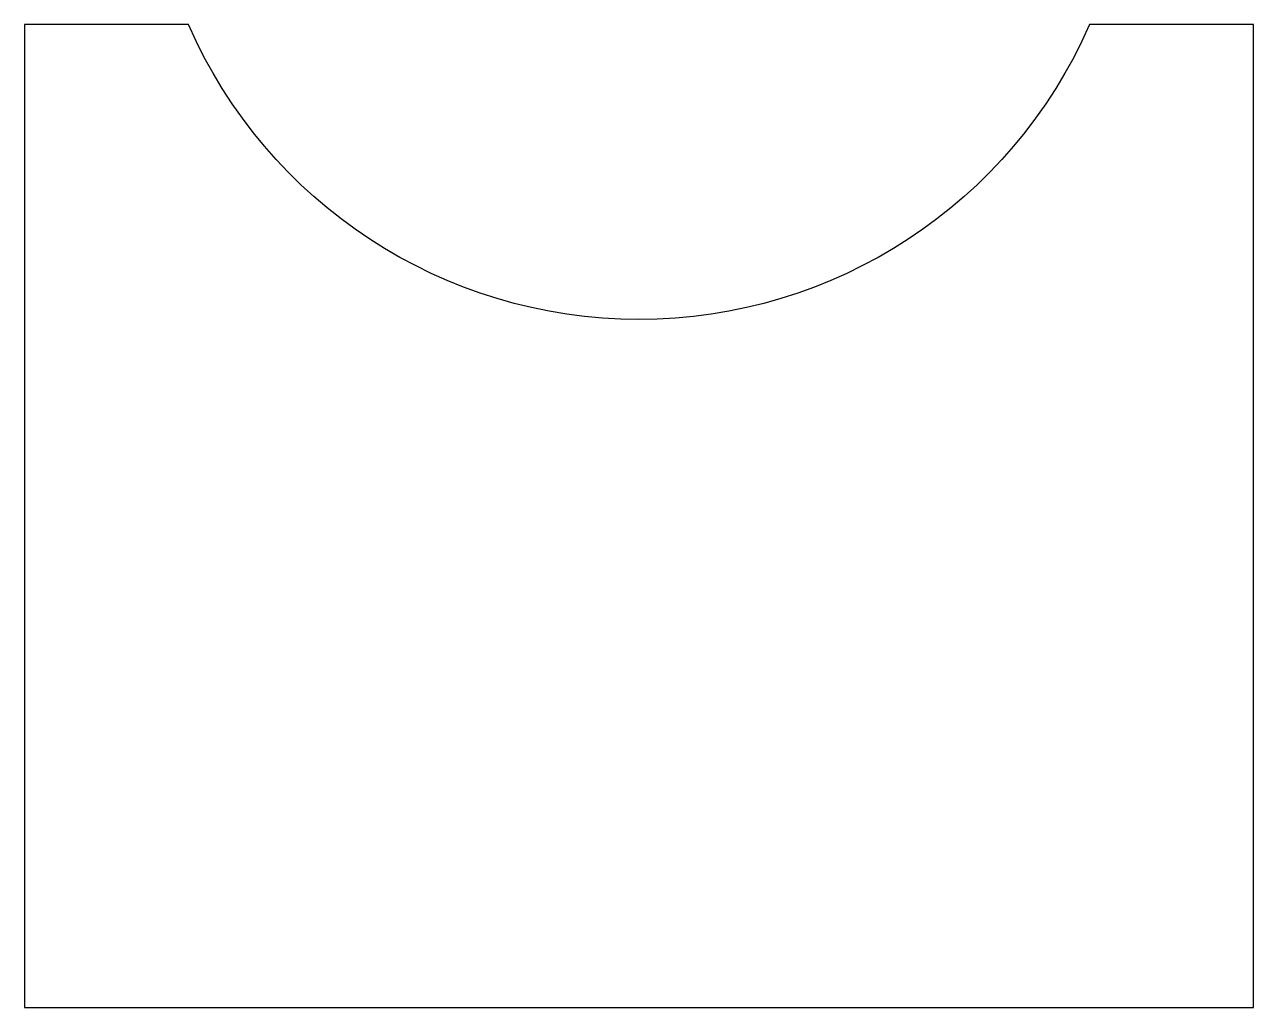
# Model space of a CAD drawing. Extents: x 214 to 239, y 291.7 to 311.7.
import ezdxf

# ---------------------------------------------------------------- set-up
doc = ezdxf.new("R2010")
doc.units = 0
doc.layers.get('0').update_dxf_attribs({"linetype": 'CONTINUOUS'})

msp = doc.modelspace()

# ---------------------------------------------------------------- linework, layer by layer
msp.add_lwpolyline([(217.309, 311.703), (213.975, 311.703), (213.975, 291.703), (238.975, 291.703), (238.975, 311.703), (235.64, 311.703, -0.654654)], format="xyb", close=True)

doc.saveas('drawing.dxf')
